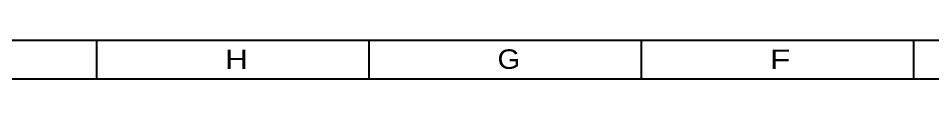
# Model space of a CAD drawing. Header units: inches. Extents: x 0 to 800, y 356 to 444.
# Drawn here: x 501.65 to 551, y 441.98 to 444.08 of the extents above; entities that cross this region are included whole.
import ezdxf

# ---------------------------------------------------------------- set-up
doc = ezdxf.new("R2010")
doc.units = ezdxf.units.IN
doc.header["$MEASUREMENT"] = 0

# ---------------------------------------------------------------- blocks, each defined once
blk = doc.blocks.new('block 4364')
at = {"color": 7, "lineweight": 25, "true_color": 0xffffff}
blk.add_lwpolyline([(498.753, 444.082), (623.441, 444.082)], dxfattribs=at)
blk = doc.blocks.new('block 4365')
at = {"color": 7, "lineweight": 25, "true_color": 0xffffff}
blk.add_lwpolyline([(500.853, 441.982), (621.343, 441.982)], dxfattribs=at)
blk = doc.blocks.new('block 4378')
at = {"color": 7, "lineweight": 25, "true_color": 0xffffff}
blk.add_lwpolyline([(549.972, 441.982), (549.972, 444.082)], dxfattribs=at)
blk = doc.blocks.new('block 4384')
at = {"color": 7, "lineweight": 25, "true_color": 0xffffff}
blk.add_lwpolyline([(535.278, 441.982), (535.278, 444.082)], dxfattribs=at)
blk = doc.blocks.new('block 4387')
at = {"color": 7, "lineweight": 25, "true_color": 0xffffff}
blk.add_lwpolyline([(520.584, 441.982), (520.584, 444.082)], dxfattribs=at)
blk = doc.blocks.new('block 4390')
at = {"color": 7, "lineweight": 25, "true_color": 0xffffff}
blk.add_lwpolyline([(505.891, 441.982), (505.891, 444.082)], dxfattribs=at)
blk = doc.blocks.new('block 4400')
at = {"color": 2, "true_color": 0xffff00, "insert": (512.82, 442.513), "char_height": 1.04956, "attachment_point": 7}
blk.add_mtext('\\fAdobe Song Std L|b0|i0|c0|p34;\\W1.2;H', dxfattribs=at)
blk = doc.blocks.new('block 4401')
at = {"color": 2, "true_color": 0xffff00, "insert": (527.514, 442.513), "char_height": 1.04956, "attachment_point": 7}
blk.add_mtext('\\fAdobe Song Std L|b0|i0|c0|p34;\\W1.12;G', dxfattribs=at)
blk = doc.blocks.new('block 4402')
at = {"color": 2, "true_color": 0xffff00, "insert": (542.208, 442.513), "char_height": 1.04956, "attachment_point": 7}
blk.add_mtext('\\fAdobe Song Std L|b0|i0|c0|p34;\\W1.29231;F', dxfattribs=at)
blk = doc.blocks.new('block 4359')
for name in ['block 4364', 'block 4390', 'block 4387', 'block 4384', 'block 4378', 'block 4401', 'block 4400', 'block 4402', 'block 4365']:
    blk.add_blockref(name, (0, 0))

msp = doc.modelspace()

# ---------------------------------------------------------------- block references
msp.add_blockref('block 4359', (0, 0))

doc.saveas('drawing.dxf')
